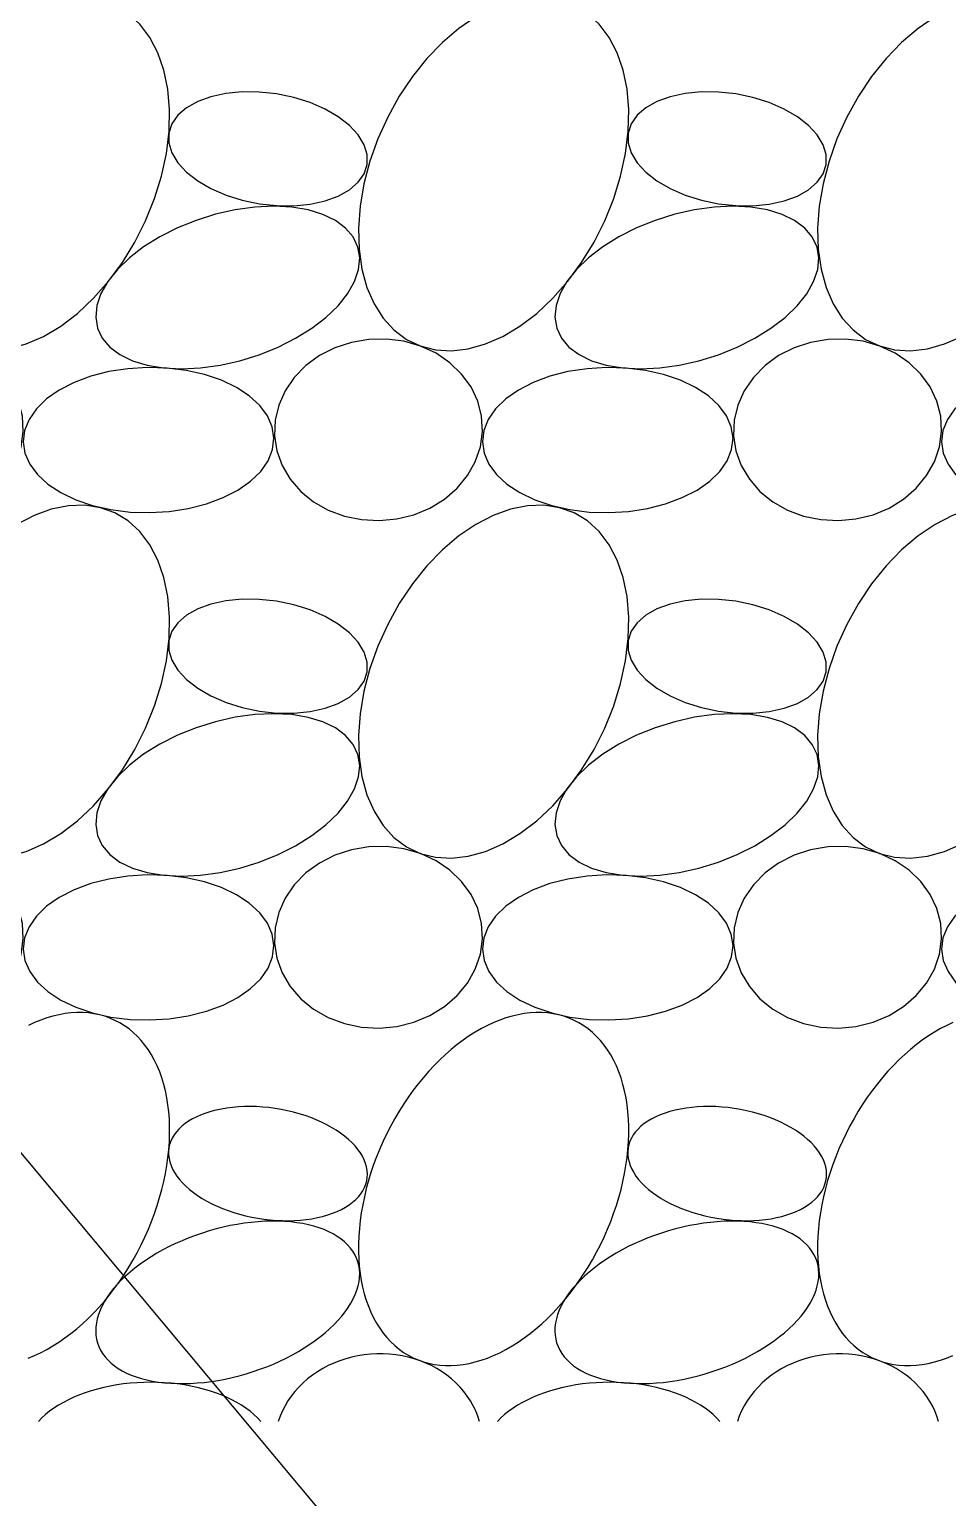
# Model space of a CAD drawing. Extents: x 10 to 698, y 9 to 300.
# Drawn here: x 650.12 to 652.119, y 136.613 to 139.807 of the extents above; entities that cross this region are included whole.
import ezdxf

# ---------------------------------------------------------------- set-up
doc = ezdxf.new("R2010")
doc.units = 0
doc.header["$LTSCALE"] = 0.5
doc.header["$MEASUREMENT"] = 0
doc.layers.get('0').update_dxf_attribs({"linetype": 'CONTINUOUS'})
doc.layers.add('A-ANNO-NOTE', color=7, linetype='CONTINUOUS')
doc.layers.add('A-DETL-PATT', color=8, linetype='CONTINUOUS')

# ---------------------------------------------------------------- blocks, each defined once
blk = doc.blocks.new('BATT-01')
at = {"flags": 128}
for points in [[(-0.06648, 0.06741), (-0.07044, 0.06884), (-0.07469, 0.06949), (-0.07917, 0.06935), (-0.0838, 0.06843), (-0.0885, 0.06674), (-0.09321, 0.0643), (-0.09783, 0.06116), (-0.1023, 0.05738), (-0.10654, 0.053), (-0.11048, 0.04811), (-0.11406, 0.04278), (-0.11721, 0.0371), (-0.1199, 0.03117), (-0.12206, 0.02508), (-0.12368, 0.01893), (-0.12471, 0.01282), (-0.12515, 0.00685), (-0.12498, 0.00113), (-0.12421, -0.00426), (-0.12285, -0.00922), (-0.12093, -0.01368), (-0.11847, -0.01756), (-0.11552, -0.0208), (-0.11213, -0.02335), (-0.10834, -0.02515), (-0.10422, -0.0262), (-0.09985, -0.02645), (-0.09529, -0.02592), (-0.09061, -0.02461), (-0.0859, -0.02254), (-0.08122, -0.01975), (-0.07667, -0.01628), (-0.07231, -0.01219), (-0.06821, -0.00755), (-0.06444, -0.00243), (-0.06107, 0.00309), (-0.05814, 0.0089), (-0.05571, 0.01493), (-0.05382, 0.02106), (-0.05249, 0.0272), (-0.05176, 0.03325), (-0.05162, 0.03911), (-0.05209, 0.04467), (-0.05315, 0.04986), (-0.0548, 0.05458), (-0.05699, 0.05876), (-0.0597, 0.06233), (-0.06288, 0.06523)], [(-0.0518, 0.0327), (-0.0518, 0.03004), (-0.05098, 0.02734), (-0.04936, 0.02466), (-0.047, 0.02211), (-0.04397, 0.01974), (-0.04036, 0.01764), (-0.03627, 0.01587), (-0.03184, 0.01448), (-0.0272, 0.01352), (-0.02248, 0.01301), (-0.01783, 0.01297), (-0.0134, 0.0134), (-0.00932, 0.01429), (-0.00571, 0.0156), (-0.00268, 0.01731), (-0.00032, 0.01936), (0.00129, 0.02168), (0.00211, 0.02421), (0.00211, 0.02687), (0.00129, 0.02958), (-0.00032, 0.03225), (-0.00268, 0.03481), (-0.00571, 0.03717), (-0.00933, 0.03927), (-0.01341, 0.04104), (-0.01785, 0.04243), (-0.02249, 0.04339), (-0.02721, 0.0439), (-0.03185, 0.04395), (-0.03628, 0.04352), (-0.04037, 0.04263), (-0.04398, 0.04131), (-0.04701, 0.0396), (-0.04937, 0.03756), (-0.05098, 0.03523)], [(-0.07123, -0.0203), (-0.06995, -0.02303), (-0.0679, -0.02545), (-0.06514, -0.02751), (-0.06172, -0.02917), (-0.05772, -0.03038), (-0.05324, -0.03112), (-0.04836, -0.03137), (-0.0432, -0.03112), (-0.03788, -0.03039), (-0.03252, -0.02919), (-0.02722, -0.02754), (-0.02212, -0.02548), (-0.01732, -0.02307), (-0.01294, -0.02034), (-0.00907, -0.01737), (-0.00579, -0.01421), (-0.00319, -0.01095), (-0.00131, -0.00765), (-0.00021, -0.00438), (0.0001, -0.00123), (-0.00039, 0.00175), (-0.00167, 0.00448), (-0.00372, 0.0069), (-0.00648, 0.00897), (-0.0099, 0.01062), (-0.0139, 0.01183), (-0.01839, 0.01257), (-0.02326, 0.01282), (-0.02842, 0.01257), (-0.03374, 0.01184), (-0.03911, 0.01064), (-0.0444, 0.00899), (-0.0495, 0.00694), (-0.0543, 0.00452), (-0.05868, 0.00179), (-0.06255, -0.00118), (-0.06583, -0.00433), (-0.06843, -0.0076), (-0.07031, -0.0109), (-0.07141, -0.01417), (-0.07172, -0.01732)], [(-0.14801, -0.04955), (-0.14737, -0.05369), (-0.14593, -0.05767), (-0.14373, -0.06137), (-0.14085, -0.06468), (-0.13736, -0.06751), (-0.13336, -0.06978), (-0.12897, -0.07142), (-0.12431, -0.07238), (-0.11952, -0.07264), (-0.11473, -0.07219), (-0.11009, -0.07104), (-0.10573, -0.06923), (-0.10177, -0.0668), (-0.09833, -0.06383), (-0.0955, -0.06041), (-0.09337, -0.05662), (-0.09199, -0.05259), (-0.09142, -0.04842), (-0.09166, -0.04423), (-0.0927, -0.04016), (-0.09453, -0.03631), (-0.09708, -0.03279), (-0.10028, -0.0297), (-0.10403, -0.02715), (-0.10825, -0.02519), (-0.11279, -0.02388), (-0.11753, -0.02327), (-0.12233, -0.02336), (-0.12706, -0.02417), (-0.13158, -0.02565), (-0.13576, -0.02778), (-0.13947, -0.03049), (-0.14262, -0.0337), (-0.14511, -0.03732), (-0.14687, -0.04124), (-0.14784, -0.04536)], [(-0.09144, -0.05124), (-0.09098, -0.05432), (-0.08968, -0.05731), (-0.0876, -0.06014), (-0.08476, -0.06274), (-0.08125, -0.06504), (-0.07715, -0.06699), (-0.07257, -0.06854), (-0.06761, -0.06965), (-0.06239, -0.0703), (-0.05705, -0.07046), (-0.05172, -0.07014), (-0.04653, -0.06934), (-0.0416, -0.06809), (-0.03707, -0.0664), (-0.03303, -0.06433), (-0.02959, -0.06193), (-0.02683, -0.05925), (-0.02482, -0.05636), (-0.02362, -0.05333), (-0.02324, -0.05024), (-0.02371, -0.04716), (-0.025, -0.04416), (-0.02709, -0.04134), (-0.02993, -0.03874), (-0.03344, -0.03643), (-0.03753, -0.03448), (-0.04212, -0.03293), (-0.04708, -0.03182), (-0.0523, -0.03118), (-0.05763, -0.03101), (-0.06296, -0.03133), (-0.06816, -0.03213), (-0.07308, -0.03339), (-0.07762, -0.03507), (-0.08166, -0.03714), (-0.0851, -0.03955), (-0.08786, -0.04223), (-0.08986, -0.04512), (-0.09107, -0.04815)]]:
    blk.add_lwpolyline(points, close=True, dxfattribs=at)

msp = doc.modelspace()

# ---------------------------------------------------------------- linework, layer by layer
at = {"layer": 'A-ANNO-NOTE', "flags": 128}
msp.add_lwpolyline([(649.52634605, 138.05023217), (652.67505866, 134.28441487), (654.83247377, 134.28441487)], dxfattribs=at)
at = {"layer": 'A-DETL-PATT', "flags": 128}
for points in [[(650.11795935, 136.91676495), (650.131352, 136.92220333), (650.14474483, 136.92839222), (650.15811009, 136.9353188), (650.17142007, 136.94296871), (650.18464719, 136.95132611), (650.19776403, 136.96037365), (650.21074341, 136.9700926), (650.22355842, 136.98046281), (650.2361825, 136.99146279), (650.2485895, 137.00306973), (650.26075368, 137.01525958), (650.27264984, 137.02800708), (650.28425333, 137.0412858), (650.29554009, 137.05506822), (650.30648673, 137.06932577), (650.31707057, 137.08402891), (650.32726965, 137.09914715), (650.33706286, 137.11464917), (650.34642988, 137.13050283), (650.3553513, 137.14667528), (650.36380863, 137.16313299), (650.37178435, 137.17984186), (650.37926192, 137.19676725), (650.38622585, 137.21387408), (650.39266169, 137.23112689), (650.39855611, 137.24848993), (650.4038969, 137.26592721), (650.40867298, 137.28340259), (650.41287446, 137.30087984), (650.41649262, 137.31832275), (650.41951997, 137.33569515), (650.42195024, 137.35296105), (650.42377837, 137.37008465), (650.4250006, 137.38703047), (650.42561438, 137.40376338), (650.42561844, 137.4202487), (650.42501277, 137.43645226), (650.42379863, 137.45234048), (650.42197853, 137.46788043), (650.41955625, 137.48303989), (650.41653681, 137.49778745), (650.41292647, 137.51209255), (650.4087327, 137.52592552), (650.4039642, 137.53925771), (650.39863086, 137.55206147), (650.39274373, 137.56431027), (650.38631501, 137.57597873), (650.37935802, 137.58704265), (650.37188719, 137.59747911), (650.36391799, 137.60726648), (650.35546696, 137.61638446), (650.34655159, 137.62481417), (650.33719038, 137.63253812), (650.32740271, 137.63954032), (650.31720889, 137.64580624), (650.30663004, 137.6513229), (650.29568808, 137.65607886), (650.28440569, 137.66006428), (650.27280627, 137.66327088), (650.26091384, 137.66569202), (650.24875305, 137.66732269), (650.23634913, 137.6681595), (650.22372776, 137.66820072), (650.21091512, 137.66744626), (650.19793775, 137.66589769), (650.18482256, 137.66355822), (650.17159673, 137.66043269), (650.15828767, 137.65652759), (650.14492297, 137.651851), (650.13153032, 137.64641263), (650.11813749, 137.64022374)], [(652.13040649, 137.64641263), (652.11701366, 137.64022374), (652.1036484, 137.63329716), (652.09033842, 137.62564724), (652.0771113, 137.61728985), (652.06399446, 137.6082423), (652.05101508, 137.59852335), (652.03820007, 137.58815314), (652.02557598, 137.57715317), (652.01316899, 137.56554623), (652.00100481, 137.55335637), (651.98910864, 137.54060888), (651.97750516, 137.52733016), (651.9662184, 137.51354774), (651.95527176, 137.49929019), (651.94468792, 137.48458705), (651.93448884, 137.46946881), (651.92469563, 137.45396679), (651.91532861, 137.43811312), (651.90640719, 137.42194068), (651.89794985, 137.40548296), (651.88997414, 137.3887741), (651.88249657, 137.37184871), (651.87553264, 137.35474188), (651.8690968, 137.33748906), (651.86320237, 137.32012602), (651.85786159, 137.30268874), (651.85308551, 137.28521337), (651.84888403, 137.26773611), (651.84526587, 137.25029321), (651.84223852, 137.23292081), (651.83980825, 137.21565491), (651.83798011, 137.19853131), (651.83675789, 137.18158549), (651.83614411, 137.16485258), (651.83614005, 137.14836726), (651.83674572, 137.1321637), (651.83795986, 137.11627548), (651.83977996, 137.10073553), (651.84220224, 137.08557607), (651.84522168, 137.07082851), (651.84883202, 137.05652341), (651.85302579, 137.04269044), (651.85779428, 137.02935825), (651.86312763, 137.01655449), (651.86901476, 137.00430568), (651.87544348, 136.99263723), (651.88240047, 136.9815733), (651.8898713, 136.97113684), (651.8978405, 136.96134948), (651.90629153, 136.95223149), (651.9152069, 136.94380179), (651.92456811, 136.93607783), (651.93435577, 136.92907564), (651.9445496, 136.92280972), (651.95512845, 136.91729306), (651.96607041, 136.91253709), (651.97735279, 136.90855168), (651.98895222, 136.90534508), (652.00084465, 136.90292394), (652.01300543, 136.90129327), (652.02540936, 136.90045646), (652.03803073, 136.90041524), (652.05084337, 136.9011697), (652.06382074, 136.90271827), (652.07693593, 136.90505774), (652.09016176, 136.90818327), (652.10347082, 136.91208837), (652.11683552, 136.91676495), (652.13022817, 136.92220333)], [(651.10010278, 136.77896613), (651.09637756, 136.79054088), (651.09184596, 136.80188457), (651.08652488, 136.8129549), (651.08043416, 136.82371058), (651.0735965, 136.83411153), (651.06603741, 136.84411895), (651.05778507, 136.85369552), (651.04887025, 136.86280555), (651.03932619, 136.87141506), (651.02918848, 136.87949194), (651.01849492, 136.88700609), (651.00728538, 136.89392947), (650.99560167, 136.90023629), (650.98348734, 136.90590302), (650.97098757, 136.91090852), (650.95814897, 136.91523415), (650.94501941, 136.91886376), (650.93164785, 136.92178382), (650.91808414, 136.92398345), (650.90437886, 136.92545444), (650.89058312, 136.92619131), (650.87674836, 136.92619131), (650.86292615, 136.92545444), (650.84916805, 136.92398345), (650.83552535, 136.92178382), (650.82204893, 136.91886376), (650.80878902, 136.91523415), (650.79579509, 136.91090852), (650.78311557, 136.90590302), (650.77079775, 136.90023629), (650.75888755, 136.89392947), (650.74742939, 136.88700609), (650.73646599, 136.87949194), (650.72603823, 136.87141506), (650.716185, 136.86280555), (650.70694303, 136.85369552), (650.69834679, 136.84411895), (650.69042832, 136.83411153), (650.68321716, 136.82371058), (650.67674019, 136.8129549), (650.67102156, 136.80188457), (650.66608261, 136.79054088), (650.66194173, 136.77896613)], [(652.09954086, 136.77896613), (652.09581564, 136.79054088), (652.09128405, 136.80188457), (652.08596297, 136.8129549), (652.07987224, 136.82371058), (652.07303459, 136.83411153), (652.06547549, 136.84411895), (652.05722315, 136.85369552), (652.04830833, 136.86280555), (652.03876427, 136.87141506), (652.02862656, 136.87949194), (652.017933, 136.88700609), (652.00672346, 136.89392947), (651.99503975, 136.90023629), (651.98292542, 136.90590302), (651.97042566, 136.91090852), (651.95758706, 136.91523415), (651.9444575, 136.91886376), (651.93108593, 136.92178382), (651.91752222, 136.92398345), (651.90381695, 136.92545444), (651.89002121, 136.92619131), (651.87618644, 136.92619131), (651.86236424, 136.92545444), (651.84860614, 136.92398345), (651.83496344, 136.92178382), (651.82148701, 136.91886376), (651.80822711, 136.91523415), (651.79523317, 136.91090852), (651.78255365, 136.90590302), (651.77023583, 136.90023629), (651.75832563, 136.89392947), (651.74686747, 136.88700609), (651.73590408, 136.87949194), (651.72547632, 136.87141506), (651.71562308, 136.86280555), (651.70638111, 136.85369552), (651.69778487, 136.84411895), (651.6898664, 136.83411153), (651.68265524, 136.82371058), (651.67617827, 136.8129549), (651.67045965, 136.80188457), (651.66552069, 136.79054088), (651.66137981, 136.77896613)], [(650.62387676, 136.77896613), (650.61687416, 136.78649714), (650.60916555, 136.79378896), (650.60077387, 136.80081988), (650.59172411, 136.80756896), (650.5820432, 136.81401613), (650.57175998, 136.82014218), (650.56090505, 136.82592888), (650.54951073, 136.83135899), (650.53761095, 136.83641635), (650.52524112, 136.84108591), (650.51243809, 136.84535377), (650.49923995, 136.84920721), (650.48568602, 136.85263476), (650.47181663, 136.85562623), (650.45767308, 136.8581727), (650.44329747, 136.8602666), (650.42873261, 136.86190168), (650.41402185, 136.86307309), (650.399209, 136.86377733), (650.38433814, 136.86401232), (650.36945356, 136.86377733), (650.35459956, 136.86307309), (650.33982037, 136.86190168), (650.32515999, 136.8602666), (650.31066206, 136.8581727), (650.29636975, 136.85562623), (650.28232561, 136.85263476), (650.26857144, 136.84920721), (650.25514819, 136.84535377), (650.24209584, 136.84108591), (650.22945323, 136.83641635), (650.217258, 136.83135899), (650.20554646, 136.82592888), (650.19435349, 136.82014218), (650.18371239, 136.81401613), (650.17365485, 136.80756896), (650.16421082, 136.80081988), (650.15540841, 136.79378896), (650.14727382, 136.78649714), (650.13983127, 136.77896613)], [(651.62331484, 136.77896613), (651.61631225, 136.78649714), (651.60860363, 136.79378896), (651.60021195, 136.80081988), (651.59116219, 136.80756896), (651.58148128, 136.81401613), (651.57119806, 136.82014218), (651.56034313, 136.82592888), (651.54894881, 136.83135899), (651.53704903, 136.83641635), (651.52467921, 136.84108591), (651.51187617, 136.84535377), (651.49867804, 136.84920721), (651.4851241, 136.85263476), (651.47125471, 136.85562623), (651.45711116, 136.8581727), (651.44273555, 136.8602666), (651.42817069, 136.86190168), (651.41345993, 136.86307309), (651.39864708, 136.86377733), (651.38377622, 136.86401232), (651.36889164, 136.86377733), (651.35403764, 136.86307309), (651.33925846, 136.86190168), (651.32459808, 136.8602666), (651.31010015, 136.8581727), (651.29580784, 136.85562623), (651.28176369, 136.85263476), (651.26800952, 136.84920721), (651.25458628, 136.84535377), (651.24153392, 136.84108591), (651.22889131, 136.83641635), (651.21669608, 136.83135899), (651.20498455, 136.82592888), (651.19379157, 136.82014218), (651.18315047, 136.81401613), (651.17309294, 136.80756896), (651.1636489, 136.80081988), (651.15484649, 136.79378896), (651.1467119, 136.78649714), (651.13926935, 136.77896613)]]:
    msp.add_lwpolyline(points, dxfattribs=at)
for points in [[(651.30606812, 137.6513229), (651.29512616, 137.65607886), (651.28384378, 137.66006428), (651.27224435, 137.66327088), (651.26035192, 137.66569202), (651.24819114, 137.66732269), (651.23578721, 137.6681595), (651.22316584, 137.66820072), (651.2103532, 137.66744626), (651.19737584, 137.66589769), (651.18426065, 137.66355822), (651.17103481, 137.66043269), (651.15772575, 137.65652759), (651.14436105, 137.651851), (651.13096841, 137.64641263), (651.11757557, 137.64022374), (651.10421032, 137.63329716), (651.09090034, 137.62564724), (651.07767322, 137.61728985), (651.06455637, 137.6082423), (651.051577, 137.59852335), (651.03876199, 137.58815314), (651.0261379, 137.57715317), (651.01373091, 137.56554623), (651.00156673, 137.55335637), (650.98967056, 137.54060888), (650.97806707, 137.52733016), (650.96678031, 137.51354774), (650.95583367, 137.49929019), (650.94524984, 137.48458705), (650.93505075, 137.46946881), (650.92525755, 137.45396679), (650.91589053, 137.43811312), (650.90696911, 137.42194068), (650.89851177, 137.40548296), (650.89053605, 137.3887741), (650.88305848, 137.37184871), (650.87609456, 137.35474188), (650.86965872, 137.33748906), (650.86376429, 137.32012602), (650.8584235, 137.30268874), (650.85364742, 137.28521337), (650.84944595, 137.26773611), (650.84582778, 137.25029321), (650.84280043, 137.23292081), (650.84037017, 137.21565491), (650.83854203, 137.19853131), (650.83731981, 137.18158549), (650.83670603, 137.16485258), (650.83670197, 137.14836726), (650.83730764, 137.1321637), (650.83852178, 137.11627548), (650.84034187, 137.10073553), (650.84276415, 137.08557607), (650.84578359, 137.07082851), (650.84939394, 137.05652341), (650.8535877, 137.04269044), (650.8583562, 137.02935825), (650.86368954, 137.01655449), (650.86957668, 137.00430568), (650.8760054, 136.99263723), (650.88296238, 136.9815733), (650.89043322, 136.97113684), (650.89840241, 136.96134948), (650.90685345, 136.95223149), (650.91576882, 136.94380179), (650.92513003, 136.93607783), (650.93491769, 136.92907564), (650.94511151, 136.92280972), (650.95569037, 136.91729306), (650.96663233, 136.91253709), (650.97791471, 136.90855168), (650.98951414, 136.90534508), (651.00140657, 136.90292394), (651.01356735, 136.90129327), (651.02597128, 136.90045646), (651.03859264, 136.90041524), (651.05140529, 136.9011697), (651.06438265, 136.90271827), (651.07749784, 136.90505774), (651.09072367, 136.90818327), (651.10403273, 136.91208837), (651.11739744, 136.91676495), (651.13079008, 136.92220333), (651.14418291, 136.92839222), (651.15754817, 136.9353188), (651.17085815, 136.94296871), (651.18408527, 136.95132611), (651.19720211, 136.96037365), (651.21018149, 136.9700926), (651.2229965, 136.98046281), (651.23562059, 136.99146279), (651.24802758, 137.00306973), (651.26019176, 137.01525958), (651.27208793, 137.02800708), (651.28369141, 137.0412858), (651.29497818, 137.05506822), (651.30592482, 137.06932577), (651.31650865, 137.08402891), (651.32670774, 137.09914715), (651.33650094, 137.11464917), (651.34586796, 137.13050283), (651.35478938, 137.14667528), (651.36324672, 137.16313299), (651.37122244, 137.17984186), (651.37870001, 137.19676725), (651.38566393, 137.21387408), (651.39209977, 137.23112689), (651.3979942, 137.24848993), (651.40333499, 137.26592721), (651.40811107, 137.28340259), (651.41231254, 137.30087984), (651.41593071, 137.31832275), (651.41895806, 137.33569515), (651.42138832, 137.35296105), (651.42321646, 137.37008465), (651.42443868, 137.38703047), (651.42505246, 137.40376338), (651.42505652, 137.4202487), (651.42445085, 137.43645226), (651.42323671, 137.45234048), (651.42141662, 137.46788043), (651.41899434, 137.48303989), (651.4159749, 137.49778745), (651.41236455, 137.51209255), (651.40817078, 137.52592552), (651.40340229, 137.53925771), (651.39806895, 137.55206147), (651.39218181, 137.56431027), (651.38575309, 137.57597873), (651.3787961, 137.58704265), (651.37132527, 137.59747911), (651.36335608, 137.60726648), (651.35490504, 137.61638446), (651.34598967, 137.62481417), (651.33662846, 137.63253812), (651.3268408, 137.63954032), (651.31664698, 137.64580624)], [(650.42408624, 137.3736693), (650.42333332, 137.3661744), (650.42341759, 137.3585771), (650.42433873, 137.35090679), (650.42609318, 137.34319316), (650.42867414, 137.33546604), (650.43207163, 137.32775532), (650.4362725, 137.32009085), (650.44126051, 137.31250226), (650.44701635, 137.30501892), (650.45351776, 137.29766978), (650.46073959, 137.29048328), (650.46865389, 137.28348721), (650.47723005, 137.27670865), (650.48643488, 137.27017381), (650.49623278, 137.26390798), (650.50658583, 137.25793541), (650.51745399, 137.25227919), (650.52879521, 137.24696121), (650.54056561, 137.24200204), (650.55271965, 137.23742088), (650.56521032, 137.23323544), (650.57798928, 137.22946192), (650.5910071, 137.22611492), (650.60421341, 137.22320738), (650.61755713, 137.22075055), (650.63098663, 137.21875394), (650.64444995, 137.21722528), (650.657895, 137.21617047), (650.67126977, 137.2155936), (650.68452252, 137.2154969), (650.69760197, 137.21588074), (650.71045752, 137.21674365), (650.72303943, 137.21808227), (650.73529903, 137.21989144), (650.74718889, 137.22216414), (650.75866301, 137.2248916), (650.76967699, 137.22806326), (650.78018823, 137.23166684), (650.79015606, 137.23568841), (650.79954192, 137.24011241), (650.80830949, 137.24492171), (650.81642486, 137.25009773), (650.82385662, 137.25562042), (650.83057603, 137.26146842), (650.83655709, 137.26761912), (650.84177666, 137.27404871), (650.84621454, 137.28073232), (650.84985357, 137.28764408), (650.85267967, 137.29475727), (650.85468191, 137.30204436), (650.85585253, 137.30947716), (650.85618701, 137.31702691), (650.85568406, 137.32466441), (650.85434562, 137.3323601), (650.85217687, 137.34008421), (650.8491862, 137.34780687), (650.84538518, 137.35549818), (650.84078851, 137.36312841), (650.83541399, 137.37066802), (650.8292824, 137.37808784), (650.82241746, 137.38535918), (650.81484573, 137.3924539), (650.80659651, 137.39934455), (650.79770172, 137.40600447), (650.78819575, 137.4124079), (650.7781154, 137.41853006), (650.76749966, 137.42434728), (650.75638959, 137.42983703), (650.74482819, 137.43497809), (650.73286018, 137.43975056), (650.72053187, 137.44413598), (650.70789094, 137.44811739), (650.6949863, 137.45167937), (650.68186789, 137.45480816), (650.66858645, 137.45749164), (650.65519336, 137.45971944), (650.64174045, 137.46148293), (650.62827975, 137.46277529), (650.61486335, 137.46359152), (650.60154315, 137.46392847), (650.58837068, 137.46378483), (650.5753969, 137.46316115), (650.56267201, 137.46205985), (650.55024525, 137.4604852), (650.53816467, 137.45844327), (650.52647703, 137.45594198), (650.51522754, 137.452991), (650.50445972, 137.44960174), (650.49421523, 137.44578732), (650.4845337, 137.44156249), (650.47545259, 137.4369436), (650.46700704, 137.43194853), (650.45922971, 137.42659659), (650.4521507, 137.42090849), (650.4457974, 137.41490623), (650.44019437, 137.40861305), (650.43536331, 137.40205328), (650.4313229, 137.3952523), (650.42808877, 137.38823643), (650.42567343, 137.3810328)], [(651.42352432, 137.3736693), (651.4227714, 137.3661744), (651.42285568, 137.3585771), (651.42377682, 137.35090679), (651.42553126, 137.34319316), (651.42811222, 137.33546604), (651.43150971, 137.32775532), (651.43571059, 137.32009085), (651.44069859, 137.31250226), (651.44645444, 137.30501892), (651.45295585, 137.29766978), (651.46017767, 137.29048328), (651.46809197, 137.28348721), (651.47666813, 137.27670865), (651.48587296, 137.27017381), (651.49567086, 137.26390798), (651.50602391, 137.25793541), (651.51689208, 137.25227919), (651.52823329, 137.24696121), (651.54000369, 137.24200204), (651.55215773, 137.23742088), (651.5646484, 137.23323544), (651.57742736, 137.22946192), (651.59044518, 137.22611492), (651.6036515, 137.22320738), (651.61699522, 137.22075055), (651.63042471, 137.21875394), (651.64388803, 137.21722528), (651.65733308, 137.21617047), (651.67070786, 137.2155936), (651.6839606, 137.2154969), (651.69704005, 137.21588074), (651.7098956, 137.21674365), (651.72247752, 137.21808227), (651.73473712, 137.21989144), (651.74662698, 137.22216414), (651.75810109, 137.2248916), (651.76911508, 137.22806326), (651.77962632, 137.23166684), (651.78959415, 137.23568841), (651.79898001, 137.24011241), (651.80774758, 137.24492171), (651.81586294, 137.25009773), (651.8232947, 137.25562042), (651.83001411, 137.26146842), (651.83599517, 137.26761912), (651.84121474, 137.27404871), (651.84565262, 137.28073232), (651.84929166, 137.28764408), (651.85211776, 137.29475727), (651.85411999, 137.30204436), (651.85529061, 137.30947716), (651.8556251, 137.31702691), (651.85512214, 137.32466441), (651.8537837, 137.3323601), (651.85161495, 137.34008421), (651.84862428, 137.34780687), (651.84482326, 137.35549818), (651.8402266, 137.36312841), (651.83485207, 137.37066802), (651.82872048, 137.37808784), (651.82185554, 137.38535918), (651.81428382, 137.3924539), (651.8060346, 137.39934455), (651.7971398, 137.40600447), (651.78763384, 137.4124079), (651.77755348, 137.41853006), (651.76693774, 137.42434728), (651.75582768, 137.42983703), (651.74426628, 137.43497809), (651.73229827, 137.43975056), (651.71996995, 137.44413598), (651.70732902, 137.44811739), (651.69442439, 137.45167937), (651.68130597, 137.45480816), (651.66802453, 137.45749164), (651.65463145, 137.45971944), (651.64117853, 137.46148293), (651.62771784, 137.46277529), (651.61430143, 137.46359152), (651.60098123, 137.46392847), (651.58780876, 137.46378483), (651.57483499, 137.46316115), (651.5621101, 137.46205985), (651.54968333, 137.4604852), (651.53760276, 137.45844327), (651.52591511, 137.45594198), (651.51466562, 137.452991), (651.5038978, 137.44960174), (651.49365331, 137.44578732), (651.48397178, 137.44156249), (651.47489068, 137.4369436), (651.46644512, 137.43194853), (651.4586678, 137.42659659), (651.45158879, 137.42090849), (651.44523548, 137.41490623), (651.43963246, 137.40861305), (651.43480139, 137.40205328), (651.43076098, 137.3952523), (651.42752685, 137.38823643), (651.42511152, 137.3810328)], [(650.26862084, 136.94965803), (650.27155958, 136.94163196), (650.27529323, 136.93387867), (650.27981119, 136.92642012), (650.28510066, 136.91927745), (650.29114664, 136.91247092), (650.29793201, 136.90601982), (650.30543752, 136.89994243), (650.3136419, 136.89425598), (650.32252189, 136.88897659), (650.33205232, 136.88411922), (650.34220618, 136.87969765), (650.35295469, 136.8757244), (650.36426737, 136.87221074), (650.37611216, 136.86916663), (650.38845548, 136.8666007), (650.40126235, 136.86452022), (650.41449647, 136.86293109), (650.42812031, 136.86183781), (650.44209527, 136.86124348), (650.45638172, 136.86114979), (650.47093917, 136.861557), (650.48572637, 136.86246396), (650.50070138, 136.8638681), (650.51582176, 136.86576543), (650.53104466, 136.86815058), (650.54632692, 136.87101679), (650.56162522, 136.87435594), (650.5768962, 136.87815855), (650.59209656, 136.88241385), (650.60718323, 136.88710978), (650.62211344, 136.89223302), (650.63684487, 136.89776906), (650.65133575, 136.9037022), (650.66554502, 136.91001562), (650.6794324, 136.91669143), (650.69295851, 136.9237107), (650.70608502, 136.93105353), (650.71877472, 136.93869913), (650.73099165, 136.9466258), (650.74270116, 136.95481108), (650.75387007, 136.96323177), (650.76446672, 136.971864), (650.77446107, 136.9806833), (650.78382479, 136.98966468), (650.79253134, 136.99878266), (650.80055604, 137.00801142), (650.80787614, 137.01732478), (650.81447089, 137.02669634), (650.8203216, 137.03609955), (650.82541169, 137.04550775), (650.82972672, 137.05489427), (650.83325446, 137.0642325), (650.83598493, 137.07349597), (650.83791036, 137.08265843), (650.83902531, 137.0916939), (650.83932662, 137.10057677), (650.83881344, 137.10928186), (650.83748721, 137.11778449), (650.83535169, 137.12606057), (650.83241295, 137.13408663), (650.8286793, 137.14183993), (650.82416134, 137.14929848), (650.81887187, 137.15644114), (650.81282588, 137.16324767), (650.80604052, 137.16969878), (650.79853501, 137.17577617), (650.79033063, 137.18146262), (650.78145064, 137.18674201), (650.77192021, 137.19159937), (650.76176635, 137.19602095), (650.75101784, 137.1999942), (650.73970516, 137.20350785), (650.72786037, 137.20655196), (650.71551705, 137.2091179), (650.70271017, 137.21119838), (650.68947606, 137.21278751), (650.67585222, 137.21388079), (650.66187726, 137.21447512), (650.64759081, 137.21456881), (650.63303335, 137.21416159), (650.61824616, 137.21325463), (650.60327115, 137.2118505), (650.58815077, 137.20995316), (650.57292787, 137.20756801), (650.55764561, 137.2047018), (650.54234731, 137.20136266), (650.52707633, 137.19756005), (650.51187596, 137.19330475), (650.49678929, 137.18860882), (650.48185908, 137.18348557), (650.46712766, 137.17794954), (650.45263677, 137.1720164), (650.4384275, 137.16570298), (650.42454013, 137.15902717), (650.41101402, 137.1520079), (650.39788751, 137.14466506), (650.3851978, 137.13701947), (650.37298088, 137.1290928), (650.36127137, 137.12090752), (650.35010246, 137.11248683), (650.33950581, 137.1038546), (650.32951146, 137.09503529), (650.32014774, 137.08605392), (650.31144119, 137.07693593), (650.30341649, 137.06770718), (650.29609639, 137.05839382), (650.28950164, 137.04902225), (650.28365093, 137.03961904), (650.27856084, 137.03021084), (650.27424581, 137.02082433), (650.27071806, 137.01148609), (650.2679876, 137.00222262), (650.26606217, 136.99306016), (650.26494721, 136.9840247), (650.2646459, 136.97514183), (650.26515909, 136.96643674), (650.26648532, 136.9579341)], [(651.26805892, 136.94965803), (651.27099766, 136.94163196), (651.27473131, 136.93387867), (651.27924927, 136.92642012), (651.28453874, 136.91927745), (651.29058473, 136.91247092), (651.29737009, 136.90601982), (651.3048756, 136.89994243), (651.31307998, 136.89425598), (651.32195997, 136.88897659), (651.3314904, 136.88411922), (651.34164426, 136.87969765), (651.35239277, 136.8757244), (651.36370545, 136.87221074), (651.37555024, 136.86916663), (651.38789357, 136.8666007), (651.40070044, 136.86452022), (651.41393455, 136.86293109), (651.42755839, 136.86183781), (651.44153335, 136.86124348), (651.4558198, 136.86114979), (651.47037726, 136.861557), (651.48516445, 136.86246396), (651.50013946, 136.8638681), (651.51525985, 136.86576543), (651.53048274, 136.86815058), (651.545765, 136.87101679), (651.5610633, 136.87435594), (651.57633428, 136.87815855), (651.59153465, 136.88241385), (651.60662132, 136.88710978), (651.62155153, 136.89223302), (651.63628295, 136.89776906), (651.65077384, 136.9037022), (651.66498311, 136.91001562), (651.67887048, 136.91669143), (651.69239659, 136.9237107), (651.70552311, 136.93105353), (651.71821281, 136.93869913), (651.73042973, 136.9466258), (651.74213924, 136.95481108), (651.75330815, 136.96323177), (651.7639048, 136.971864), (651.77389915, 136.9806833), (651.78326287, 136.98966468), (651.79196942, 136.99878266), (651.79999412, 137.00801142), (651.80731422, 137.01732478), (651.81390897, 137.02669634), (651.81975969, 137.03609955), (651.82484977, 137.04550775), (651.8291648, 137.05489427), (651.83269255, 137.0642325), (651.83542301, 137.07349597), (651.83734845, 137.08265843), (651.8384634, 137.0916939), (651.83876471, 137.10057677), (651.83825152, 137.10928186), (651.83692529, 137.11778449), (651.83478977, 137.12606057), (651.83185103, 137.13408663), (651.82811739, 137.14183993), (651.82359943, 137.14929848), (651.81830995, 137.15644114), (651.81226397, 137.16324767), (651.8054786, 137.16969878), (651.79797309, 137.17577617), (651.78976871, 137.18146262), (651.78088872, 137.18674201), (651.77135829, 137.19159937), (651.76120443, 137.19602095), (651.75045593, 137.1999942), (651.73914324, 137.20350785), (651.72729845, 137.20655196), (651.71495513, 137.2091179), (651.70214826, 137.21119838), (651.68891414, 137.21278751), (651.6752903, 137.21388079), (651.66131535, 137.21447512), (651.64702889, 137.21456881), (651.63247144, 137.21416159), (651.61768425, 137.21325463), (651.60270923, 137.2118505), (651.58758885, 137.20995316), (651.57236595, 137.20756801), (651.55708369, 137.2047018), (651.54178539, 137.20136266), (651.52651441, 137.19756005), (651.51131405, 137.19330475), (651.49622738, 137.18860882), (651.48129717, 137.18348557), (651.46656574, 137.17794954), (651.45207486, 137.1720164), (651.43786559, 137.16570298), (651.42397821, 137.15902717), (651.4104521, 137.1520079), (651.39732559, 137.14466506), (651.38463589, 137.13701947), (651.37241896, 137.1290928), (651.36070945, 137.12090752), (651.34954054, 137.11248683), (651.33894389, 137.1038546), (651.32894954, 137.09503529), (651.31958582, 137.08605392), (651.31087927, 137.07693593), (651.30285457, 137.06770718), (651.29553447, 137.05839382), (651.28893972, 137.04902225), (651.28308901, 137.03961904), (651.27799892, 137.03021084), (651.27368389, 137.02082433), (651.27015615, 137.01148609), (651.26742569, 137.00222262), (651.26550025, 136.99306016), (651.2643853, 136.9840247), (651.26408399, 136.97514183), (651.26459718, 136.96643674), (651.26592341, 136.9579341)]]:
    msp.add_lwpolyline(points, close=True, dxfattribs=at)

# ---------------------------------------------------------------- block references
at = {"layer": 'A-DETL-PATT', "xscale": 8, "yscale": 8, "zscale": 8}
for p in [(650.83847389, 139.31948842), (651.83791197, 139.31948842), (652.83735006, 139.31948842), (650.83847389, 138.21576972), (651.83791197, 138.21576972), (652.83735006, 138.21576972)]:
    msp.add_blockref('BATT-01', p, dxfattribs=at)

doc.saveas('drawing.dxf')
